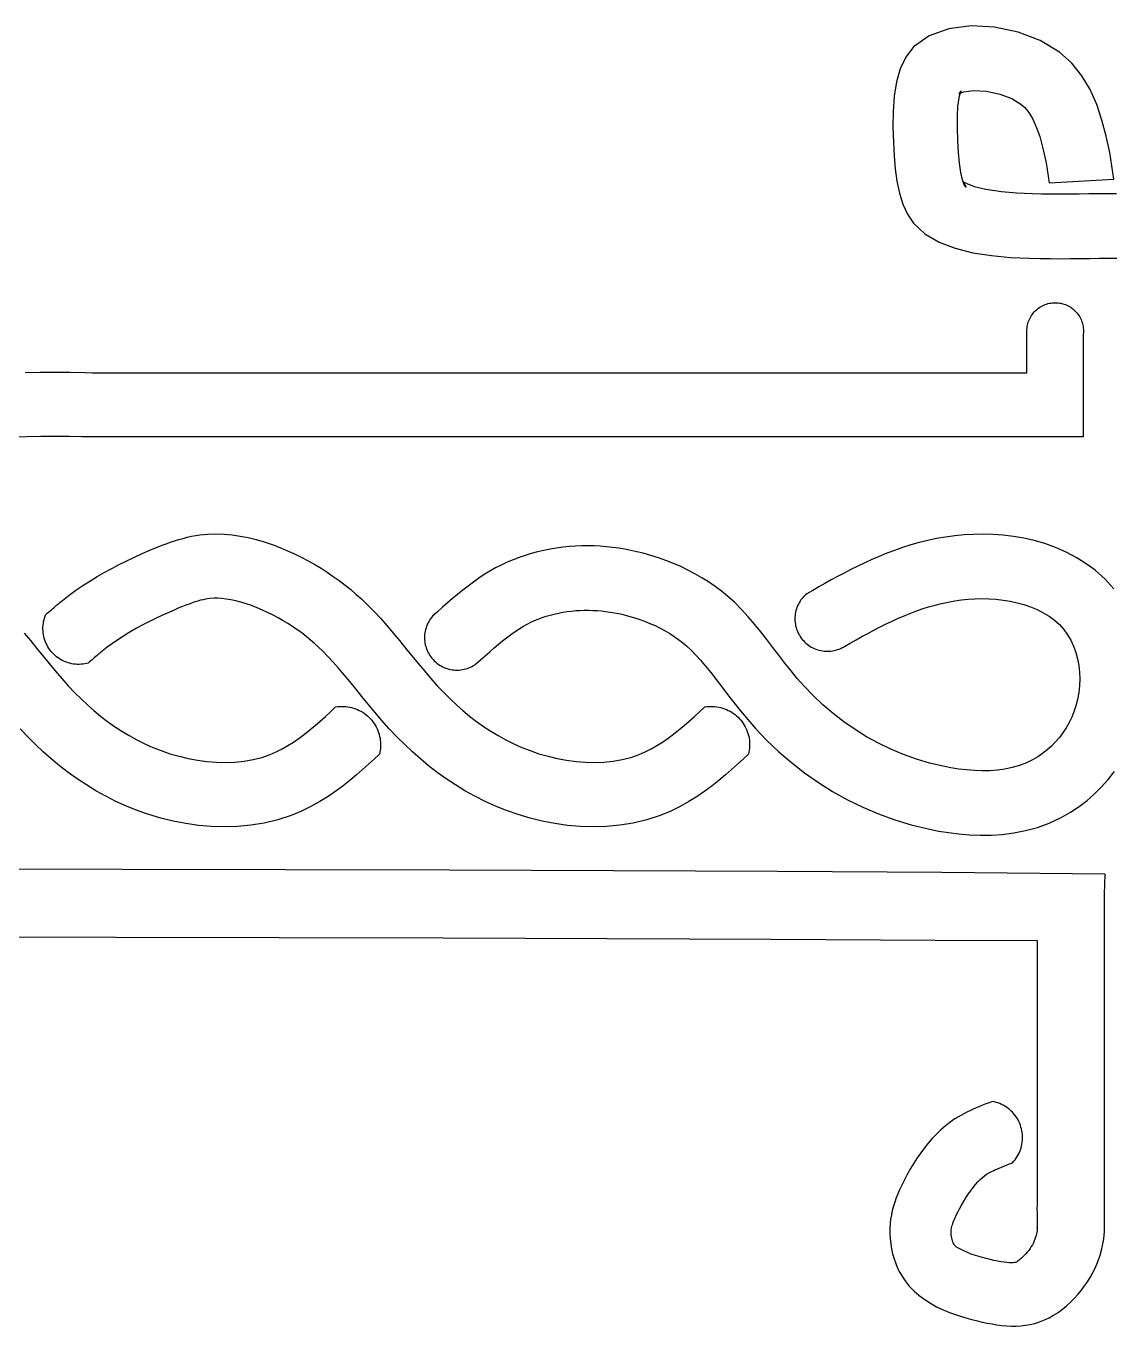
# Model space of a CAD drawing. Extents: x -2.65 to 2.61, y -1.31 to 1.34.
# Drawn here: x 0.895 to 1.738, y -0.5 to 0.509 of the extents above; entities that cross this region are included whole.
import ezdxf

# ---------------------------------------------------------------- set-up
doc = ezdxf.new("R2010")
doc.units = 0
doc.layers.add('2', color=7, linetype='CONTINUOUS')

msp = doc.modelspace()

# ---------------------------------------------------------------- linework, layer by layer
at = {"layer": '2', "color": 7, "linetype": 'CONTINUOUS', "flags": 128}
for points in [[(1.74071, 0.378938), (1.733891, 0.37891), (1.727096, 0.378858), (1.719362, 0.37877), (1.71181, 0.378673), (1.704396, 0.378589), (1.69707, 0.378542), (1.689776, 0.378551), (1.682456, 0.378637), (1.675447, 0.378802), (1.663114, 0.379356), (1.651523, 0.380323), (1.639238, 0.382235), (1.63059, 0.384373), (1.6248, 0.386582), (1.622329, 0.388039), (1.621607, 0.38872), (1.623961, 0.384082), (1.622649, 0.385955), (1.621187, 0.389806), (1.619867, 0.395442), (1.618826, 0.402587), (1.618087, 0.410973), (1.617604, 0.42002), (1.617284, 0.430257), (1.617294, 0.439307), (1.617633, 0.446691), (1.618925, 0.454789), (1.619896, 0.458178), (1.620212, 0.458845), (1.618491, 0.456592), (1.618805, 0.45682), (1.622137, 0.457996), (1.62974, 0.458946), (1.639785, 0.458455), (1.650315, 0.456273), (1.659503, 0.45279), (1.666534, 0.448548), (1.669519, 0.445863), (1.672618, 0.442003), (1.675711, 0.436786), (1.678732, 0.429991), (1.681117, 0.423313), (1.683864, 0.41311), (1.686093, 0.402967), (1.688579, 0.387364), (1.738747, 0.390267), (1.735471, 0.410833), (1.732767, 0.423526), (1.729468, 0.436051), (1.725355, 0.448202), (1.720212, 0.459769), (1.713822, 0.470547), (1.705969, 0.480327), (1.696436, 0.488902), (1.681459, 0.497939), (1.664336, 0.50443), (1.646116, 0.508205), (1.627848, 0.509098), (1.610579, 0.506941), (1.595359, 0.501566), (1.583237, 0.492805), (1.577285, 0.485018), (1.572958, 0.475886), (1.570026, 0.465654), (1.568257, 0.454568), (1.567421, 0.442873), (1.567287, 0.430815), (1.567623, 0.41864), (1.568154, 0.408386), (1.569006, 0.398357), (1.570326, 0.388683), (1.572261, 0.379497), (1.57496, 0.370931), (1.578569, 0.363117), (1.583237, 0.356185), (1.592088, 0.347825), (1.603038, 0.34137), (1.615622, 0.336568), (1.629376, 0.333168), (1.643835, 0.330918), (1.658537, 0.329566), (1.673016, 0.328861), (1.681183, 0.328653), (1.689159, 0.328555), (1.696988, 0.328542), (1.70471, 0.32859), (1.712369, 0.328676), (1.720006, 0.328774), (1.727664, 0.328861), (1.734271, 0.328911), (1.740918, 0.328939)], [(0.893956, 0.240273), (0.905316, 0.24043), (0.916843, 0.2405), (0.928543, 0.240447), (0.940421, 0.240234), (0.945963, 0.240044), (0.945963, 0.240044), (1.671239, 0.240044), (1.671239, 0.273529), (1.67134, 0.274813), (1.671494, 0.275952), (1.671707, 0.277081), (1.671979, 0.278197), (1.672309, 0.279297), (1.672696, 0.280379), (1.673139, 0.281439), (1.673637, 0.282474), (1.674189, 0.283482), (1.674792, 0.284459), (1.675446, 0.285404), (1.676149, 0.286313), (1.676898, 0.287184), (1.677691, 0.288015), (1.678527, 0.288803), (1.679403, 0.289546), (1.680317, 0.290242), (1.681266, 0.29089), (1.682248, 0.291487), (1.683259, 0.292032), (1.684298, 0.292523), (1.68536, 0.292959), (1.686445, 0.293339), (1.687547, 0.293661), (1.688665, 0.293926), (1.689796, 0.294131), (1.690935, 0.294278), (1.692081, 0.294364), (1.693229, 0.29439), (1.694378, 0.294356), (1.695523, 0.294262), (1.696661, 0.294108), (1.69779, 0.293895), (1.698906, 0.293623), (1.700007, 0.293293), (1.701088, 0.292906), (1.702148, 0.292463), (1.703183, 0.291965), (1.704191, 0.291414), (1.705169, 0.29081), (1.706113, 0.290156), (1.707022, 0.289454), (1.707893, 0.288705), (1.708724, 0.287911), (1.709512, 0.287075), (1.710255, 0.286199), (1.710952, 0.285285), (1.711599, 0.284336), (1.712196, 0.283355), (1.712741, 0.282343), (1.713232, 0.281305), (1.713668, 0.280242), (1.714048, 0.279158), (1.714371, 0.278055), (1.714635, 0.276937), (1.714841, 0.275807), (1.714987, 0.274667), (1.715073, 0.273522), (1.715099, 0.272373), (1.715065, 0.271225), (1.714972, 0.27008), (1.714818, 0.268941), (1.714818, 0.190277), (0.937647, 0.190277), (0.928306, 0.190448), (0.917142, 0.190501), (0.906002, 0.190434), (0.894881, 0.190282), (0.883772, 0.190076)], [(1.738783, 0.072221), (1.731788, 0.079973), (1.724206, 0.086788), (1.718071, 0.091317), (1.709913, 0.09652), (1.701643, 0.100876), (1.693342, 0.104479), (1.685067, 0.107417), (1.676851, 0.109771), (1.66872, 0.111606), (1.66069, 0.112979), (1.652776, 0.113935), (1.644988, 0.11451), (1.637383, 0.114733), (1.629893, 0.11463), (1.622516, 0.114218), (1.615265, 0.113517), (1.608149, 0.112545), (1.601176, 0.111325), (1.594351, 0.109876), (1.587678, 0.108219), (1.581158, 0.106375), (1.574792, 0.104364), (1.568579, 0.102206), (1.562516, 0.099918), (1.556649, 0.097539), (1.550929, 0.095071), (1.545349, 0.092528), (1.539902, 0.089925), (1.534582, 0.087277), (1.529384, 0.084598), (1.5243, 0.081899), (1.519327, 0.079195), (1.514457, 0.076497), (1.509686, 0.073816), (1.505008, 0.071163), (1.50042, 0.068548), (1.50042, 0.068548), (1.499422, 0.067686), (1.498471, 0.066774), (1.497569, 0.065812), (1.496719, 0.064805), (1.495922, 0.063755), (1.495182, 0.062665), (1.494499, 0.061537), (1.493877, 0.060375), (1.493316, 0.059182), (1.492819, 0.057961), (1.492386, 0.056716), (1.492018, 0.05545), (1.491718, 0.054167), (1.491485, 0.052869), (1.49132, 0.051562), (1.491224, 0.050247), (1.491197, 0.048929), (1.491239, 0.047612), (1.49135, 0.046298), (1.491529, 0.044992), (1.491777, 0.043697), (1.492092, 0.042417), (1.492473, 0.041156), (1.49292, 0.039916), (1.493431, 0.038701), (1.494005, 0.037514), (1.494641, 0.036359), (1.495336, 0.035239), (1.496089, 0.034157), (1.496897, 0.033116), (1.497759, 0.032118), (1.498671, 0.031167), (1.499633, 0.030265), (1.50064, 0.029415), (1.50169, 0.028618), (1.502781, 0.027878), (1.503908, 0.027195), (1.50507, 0.026573), (1.506263, 0.026012), (1.507484, 0.025515), (1.508729, 0.025082), (1.509995, 0.024714), (1.511278, 0.024414), (1.512576, 0.024181), (1.513884, 0.024016), (1.515198, 0.02392), (1.516516, 0.023893), (1.517834, 0.023935), (1.519147, 0.024046), (1.520453, 0.024225), (1.521748, 0.024473), (1.523028, 0.024788), (1.524289, 0.025169), (1.525529, 0.025616), (1.526744, 0.026127), (1.527931, 0.026702), (1.528804, 0.027175), (1.52968, 0.027674), (1.534187, 0.030231), (1.538702, 0.032769), (1.543228, 0.035278), (1.547769, 0.037749), (1.552329, 0.040173), (1.556911, 0.04254), (1.561519, 0.04484), (1.566157, 0.047064), (1.570829, 0.049202), (1.575539, 0.051245), (1.580289, 0.053184), (1.585128, 0.055024), (1.590013, 0.056737), (1.594945, 0.058313), (1.599927, 0.059742), (1.604957, 0.061014), (1.610039, 0.062117), (1.615172, 0.063041), (1.620357, 0.063777), (1.625596, 0.064313), (1.630889, 0.06464), (1.636237, 0.064746), (1.641642, 0.064622), (1.647145, 0.064253), (1.652665, 0.063627), (1.658162, 0.062733), (1.663595, 0.06156), (1.668924, 0.060095), (1.674107, 0.058326), (1.679105, 0.056244), (1.683875, 0.053835), (1.688378, 0.051088), (1.692573, 0.047992), (1.696418, 0.044535), (1.699874, 0.040705), (1.702775, 0.036706), (1.705285, 0.032398), (1.707408, 0.027824), (1.709142, 0.023024), (1.710491, 0.01804), (1.711455, 0.012912), (1.712036, 0.007681), (1.712235, 0.00239), (1.712053, -0.002922), (1.711491, -0.008213), (1.710551, -0.013442), (1.709233, -0.018567), (1.707751, -0.023), (1.705988, -0.027305), (1.703956, -0.031467), (1.701671, -0.035473), (1.699146, -0.039308), (1.696396, -0.042957), (1.693435, -0.046407), (1.690276, -0.049643), (1.686936, -0.052651), (1.683426, -0.055417), (1.679762, -0.057925), (1.675957, -0.060162), (1.670777, -0.062672), (1.665404, -0.064716), (1.659861, -0.066322), (1.654173, -0.067515), (1.648363, -0.068322), (1.642455, -0.068769), (1.636473, -0.068882), (1.630441, -0.068688), (1.624382, -0.068213), (1.618321, -0.067483), (1.612281, -0.066523), (1.606286, -0.065362), (1.59574, -0.062841), (1.585427, -0.059776), (1.575362, -0.056181), (1.565557, -0.052077), (1.556027, -0.047479), (1.546784, -0.042407), (1.537844, -0.036876), (1.529218, -0.030905), (1.520922, -0.024511), (1.512967, -0.017712), (1.505369, -0.010526), (1.498139, -0.002969), (1.493078, 0.002786), (1.488179, 0.008688), (1.483401, 0.014697), (1.478702, 0.020771), (1.47404, 0.026867), (1.469371, 0.032945), (1.464655, 0.038964), (1.459847, 0.04488), (1.454907, 0.050654), (1.449792, 0.056243), (1.444459, 0.061606), (1.438867, 0.066702), (1.434164, 0.070577), (1.429279, 0.074252), (1.424225, 0.077727), (1.419017, 0.081003), (1.413666, 0.084078), (1.408187, 0.086952), (1.402593, 0.089626), (1.396897, 0.092099), (1.391111, 0.094371), (1.38525, 0.096441), (1.379327, 0.098311), (1.373355, 0.099978), (1.368661, 0.10114), (1.363947, 0.102177), (1.359215, 0.103086), (1.354467, 0.103865), (1.349706, 0.104513), (1.344933, 0.105027), (1.34015, 0.105404), (1.33536, 0.105644), (1.330564, 0.105743), (1.325764, 0.1057), (1.320963, 0.105512), (1.316162, 0.105177), (1.311186, 0.104673), (1.306221, 0.104009), (1.301276, 0.103185), (1.296357, 0.102201), (1.291474, 0.101056), (1.286634, 0.09975), (1.281846, 0.098284), (1.277118, 0.096657), (1.272458, 0.094869), (1.267875, 0.09292), (1.263376, 0.09081), (1.258969, 0.088539), (1.254518, 0.086025), (1.250165, 0.083353), (1.245902, 0.080537), (1.24172, 0.077592), (1.23761, 0.074532), (1.233563, 0.071372), (1.229569, 0.068126), (1.22562, 0.064807), (1.221708, 0.061432), (1.217822, 0.058013), (1.213954, 0.054566), (1.210095, 0.051104), (1.209249, 0.050093), (1.208457, 0.04904), (1.207722, 0.047947), (1.207044, 0.046816), (1.206427, 0.045652), (1.205872, 0.044457), (1.20538, 0.043235), (1.204952, 0.041988), (1.20459, 0.040721), (1.204295, 0.039437), (1.204068, 0.038139), (1.203909, 0.036831), (1.203819, 0.035516), (1.203797, 0.034198), (1.203845, 0.032881), (1.203961, 0.031569), (1.204146, 0.030264), (1.204399, 0.028971), (1.204719, 0.027692), (1.205106, 0.026433), (1.205558, 0.025195), (1.206075, 0.023983), (1.206654, 0.022799), (1.207294, 0.021647), (1.207994, 0.02053), (1.208751, 0.019452), (1.209563, 0.018414), (1.210429, 0.017421), (1.211346, 0.016474), (1.21231, 0.015576), (1.213321, 0.014731), (1.214374, 0.013939), (1.215468, 0.013203), (1.216598, 0.012526), (1.217762, 0.011908), (1.218957, 0.011353), (1.22018, 0.010861), (1.221426, 0.010433), (1.222693, 0.010072), (1.223978, 0.009777), (1.225276, 0.009549), (1.226584, 0.00939), (1.227898, 0.0093), (1.229216, 0.009278), (1.230533, 0.009326), (1.231845, 0.009442), (1.23315, 0.009627), (1.234443, 0.00988), (1.235722, 0.010201), (1.236981, 0.010587), (1.238219, 0.01104), (1.239432, 0.011556), (1.240615, 0.012135), (1.241767, 0.012775), (1.242884, 0.013475), (1.243483, 0.013885), (1.247222, 0.01724), (1.250849, 0.020473), (1.254369, 0.023573), (1.257788, 0.026528), (1.261108, 0.029328), (1.264334, 0.031962), (1.267467, 0.034425), (1.270508, 0.036711), (1.27346, 0.038817), (1.277723, 0.041633), (1.280678, 0.043414), (1.28356, 0.045004), (1.286281, 0.046366), (1.289104, 0.047651), (1.292022, 0.048855), (1.295029, 0.049975), (1.298116, 0.051005), (1.301275, 0.051942), (1.304497, 0.052781), (1.307771, 0.053521), (1.31109, 0.054158), (1.314441, 0.05469), (1.317814, 0.055115), (1.321199, 0.055432), (1.324438, 0.055633), (1.327719, 0.055738), (1.331015, 0.055745), (1.334327, 0.055654), (1.337654, 0.055467), (1.340998, 0.055182), (1.344356, 0.0548), (1.347729, 0.054322), (1.351114, 0.053747), (1.354512, 0.053075), (1.357921, 0.052307), (1.361338, 0.051443), (1.365882, 0.050152), (1.370204, 0.048759), (1.374456, 0.047226), (1.378621, 0.045559), (1.382682, 0.043762), (1.386626, 0.04184), (1.390437, 0.039801), (1.394102, 0.037652), (1.397609, 0.035401), (1.400946, 0.033054), (1.404103, 0.030622), (1.407074, 0.028112), (1.410784, 0.024647), (1.414336, 0.020989), (1.418023, 0.016897), (1.421856, 0.012374), (1.425849, 0.007434), (1.430018, 0.002102), (1.434387, -0.003589), (1.438986, -0.009604), (1.443855, -0.015899), (1.449042, -0.022429), (1.454601, -0.029145), (1.460596, -0.035991), (1.469239, -0.04509), (1.478611, -0.054039), (1.488435, -0.062519), (1.498698, -0.070509), (1.509385, -0.077987), (1.52048, -0.084928), (1.531968, -0.091311), (1.543832, -0.097111), (1.556053, -0.102303), (1.568613, -0.106864), (1.581491, -0.110768), (1.594665, -0.113992), (1.602768, -0.11561), (1.610479, -0.116864), (1.6184, -0.117854), (1.62653, -0.118535), (1.634865, -0.118857), (1.643403, -0.11876), (1.652136, -0.118179), (1.661052, -0.117039), (1.670126, -0.115256), (1.679316, -0.112741), (1.688557, -0.109404), (1.697754, -0.105161), (1.705108, -0.101025), (1.711671, -0.096674), (1.71788, -0.091925), (1.723731, -0.086803), (1.729218, -0.081329), (1.734336, -0.075523), (1.739078, -0.069398)], [(0.89316, 0.038025), (0.898005, 0.032167), (0.90281, 0.026265), (0.907607, 0.020349), (0.912428, 0.014451), (0.917303, 0.0086), (0.922264, 0.002828), (0.927341, -0.002835), (0.932566, -0.008357), (0.937322, -0.013093), (0.942219, -0.017684), (0.947259, -0.02212), (0.952443, -0.02639), (0.957773, -0.030481), (0.963252, -0.034384), (0.968881, -0.038086), (0.974661, -0.041577), (0.980594, -0.044845), (0.986683, -0.047879), (0.992928, -0.050668), (0.999333, -0.053201), (1.006249, -0.055579), (1.013309, -0.057639), (1.020477, -0.05936), (1.027717, -0.060722), (1.034995, -0.061704), (1.042275, -0.062285), (1.049523, -0.062444), (1.056702, -0.062161), (1.063779, -0.061415), (1.070717, -0.060185), (1.077481, -0.05845), (1.084037, -0.05619), (1.088742, -0.054171), (1.093325, -0.051877), (1.097796, -0.049333), (1.102167, -0.046564), (1.106449, -0.043595), (1.110653, -0.040452), (1.114789, -0.037159), (1.11887, -0.033741), (1.122906, -0.030223), (1.126909, -0.02663), (1.13089, -0.022987), (1.134859, -0.019319), (1.136413, -0.019094), (1.137967, -0.018952), (1.139526, -0.018891), (1.141087, -0.018912), (1.142644, -0.019015), (1.144193, -0.019199), (1.145731, -0.019464), (1.147253, -0.019809), (1.148755, -0.020233), (1.150232, -0.020735), (1.151681, -0.021314), (1.153098, -0.021967), (1.154479, -0.022694), (1.15582, -0.023493), (1.157117, -0.02436), (1.158367, -0.025294), (1.159566, -0.026293), (1.160712, -0.027352), (1.1618, -0.02847), (1.162829, -0.029644), (1.163794, -0.03087), (1.164694, -0.032144), (1.165527, -0.033464), (1.166289, -0.034826), (1.166978, -0.036226), (1.167594, -0.03766), (1.168133, -0.039124), (1.168596, -0.040615), (1.168979, -0.042127), (1.169283, -0.043658), (1.169506, -0.045202), (1.169649, -0.046756), (1.169709, -0.048315), (1.169688, -0.049876), (1.169586, -0.051433), (1.169402, -0.052982), (1.169137, -0.05452), (1.168792, -0.056042), (1.164646, -0.059872), (1.160308, -0.063839), (1.155759, -0.067915), (1.150975, -0.072072), (1.145931, -0.076276), (1.140596, -0.080495), (1.134937, -0.084686), (1.128923, -0.088802), (1.122522, -0.092791), (1.115708, -0.096587), (1.108462, -0.100118), (1.100332, -0.103461), (1.0899, -0.106883), (1.079445, -0.109417), (1.069022, -0.111139), (1.058672, -0.112122), (1.048424, -0.112432), (1.038298, -0.112126), (1.02831, -0.111255), (1.018474, -0.10986), (1.008801, -0.107978), (0.999304, -0.105637), (0.989994, -0.102862), (0.980946, -0.099697), (0.972541, -0.096323), (0.964382, -0.09263), (0.956472, -0.088641), (0.948812, -0.084377), (0.941403, -0.079859), (0.934243, -0.075108), (0.927329, -0.070144), (0.920657, -0.064986), (0.914223, -0.059652), (0.90802, -0.054159), (0.902043, -0.048524), (0.896245, -0.04272), (0.890114, -0.036213)], [(0.836946, -0.197765), (0.963955, -0.197846), (1.091045, -0.198099), (1.218203, -0.198495), (1.345418, -0.199005), (1.472679, -0.199601), (1.599974, -0.200255), (1.679105, -0.200679), (1.679107, -0.209993), (1.67911, -0.224779), (1.679112, -0.239564), (1.679113, -0.254349), (1.679112, -0.269132), (1.679109, -0.283915), (1.679104, -0.298697), (1.679097, -0.313478), (1.679088, -0.328262), (1.679085, -0.332293), (1.679082, -0.336325), (1.679079, -0.34036), (1.679077, -0.344397), (1.679074, -0.348436), (1.679073, -0.352477), (1.679073, -0.35652), (1.679073, -0.360566), (1.679075, -0.364613), (1.679077, -0.368663), (1.679082, -0.372715), (1.679088, -0.376762), (1.679091, -0.378539), (1.679095, -0.380311), (1.679098, -0.382076), (1.679101, -0.383836), (1.679103, -0.385589), (1.679105, -0.387336), (1.679106, -0.389077), (1.679106, -0.390811), (1.679104, -0.392539), (1.679101, -0.394261), (1.679096, -0.395977), (1.679089, -0.397697), (1.679081, -0.399119), (1.679073, -0.400563), (1.679064, -0.40203), (1.679056, -0.40352), (1.679049, -0.405032), (1.679044, -0.406568), (1.679041, -0.408126), (1.679042, -0.409708), (1.679047, -0.411312), (1.679057, -0.412939), (1.679073, -0.41459), (1.679095, -0.416211), (1.679113, -0.417257), (1.679131, -0.418234), (1.679148, -0.419142), (1.679162, -0.41998), (1.679174, -0.420749), (1.679182, -0.421448), (1.679187, -0.422077), (1.679188, -0.422636), (1.679185, -0.423125), (1.679181, -0.423544), (1.679174, -0.423892), (1.679231, -0.423196), (1.679214, -0.42434), (1.679126, -0.425539), (1.678962, -0.426793), (1.678719, -0.428098), (1.678392, -0.429448), (1.677979, -0.430838), (1.677478, -0.43226), (1.676887, -0.433708), (1.676206, -0.435171), (1.675436, -0.436643), (1.674579, -0.438114), (1.673684, -0.439513), (1.672614, -0.441028), (1.671495, -0.442469), (1.670351, -0.443814), (1.669207, -0.445044), (1.668091, -0.446141), (1.667034, -0.447094), (1.666065, -0.447897), (1.665218, -0.448548), (1.664521, -0.449055), (1.664, -0.44943), (1.663677, -0.449697), (1.66335, -0.449934), (1.66304, -0.450119), (1.66249, -0.450308), (1.661674, -0.450476), (1.660577, -0.450598), (1.659197, -0.450651), (1.65754, -0.450617), (1.655617, -0.450482), (1.653444, -0.450237), (1.651036, -0.449877), (1.648411, -0.449401), (1.645583, -0.448814), (1.642806, -0.44818), (1.638685, -0.44715), (1.63482, -0.446078), (1.631253, -0.444973), (1.628028, -0.443853), (1.625183, -0.442746), (1.62275, -0.441684), (1.620749, -0.440712), (1.619179, -0.439874), (1.618017, -0.439216), (1.617208, -0.438767), (1.616669, -0.43853), (1.615869, -0.437813), (1.615541, -0.437532), (1.615145, -0.437055), (1.614714, -0.436397), (1.614275, -0.435579), (1.613853, -0.434628), (1.613468, -0.433573), (1.613134, -0.432449), (1.612861, -0.431289), (1.612654, -0.43013), (1.612513, -0.42901), (1.612515, -0.42509), (1.612657, -0.42408), (1.61281, -0.423415), (1.61302, -0.422532), (1.613292, -0.421537), (1.613638, -0.420414), (1.614071, -0.419155), (1.6146, -0.417755), (1.615235, -0.416213), (1.615982, -0.414531), (1.616846, -0.412713), (1.617827, -0.410764), (1.618925, -0.408689), (1.620138, -0.406494), (1.622024, -0.403236), (1.623879, -0.400222), (1.625749, -0.397371), (1.627627, -0.3947), (1.629501, -0.392224), (1.631361, -0.389955), (1.633193, -0.387906), (1.634983, -0.386083), (1.636717, -0.38449), (1.638382, -0.383125), (1.639967, -0.381982), (1.641465, -0.381048), (1.641749, -0.380935), (1.642675, -0.380427), (1.643748, -0.379868), (1.644974, -0.379263), (1.646353, -0.378613), (1.647885, -0.377924), (1.649568, -0.377197), (1.651401, -0.376433), (1.653379, -0.375631), (1.655498, -0.374791), (1.657755, -0.37391), (1.660145, -0.372983), (1.661086, -0.371901), (1.662019, -0.370738), (1.66289, -0.369528), (1.663697, -0.368274), (1.664437, -0.366979), (1.665108, -0.365648), (1.665709, -0.364283), (1.666237, -0.362888), (1.666692, -0.361468), (1.667072, -0.360026), (1.667375, -0.358566), (1.667602, -0.357093), (1.667752, -0.355609), (1.667823, -0.354119), (1.667817, -0.352628), (1.667732, -0.35114), (1.66757, -0.349657), (1.66733, -0.348185), (1.667014, -0.346728), (1.666622, -0.34529), (1.666155, -0.343873), (1.665615, -0.342484), (1.665002, -0.341124), (1.664319, -0.339798), (1.663568, -0.33851), (1.662751, -0.337263), (1.661869, -0.336061), (1.660926, -0.334906), (1.659923, -0.333802), (1.658864, -0.332752), (1.657752, -0.331759), (1.656589, -0.330826), (1.655379, -0.329955), (1.654125, -0.329148), (1.65283, -0.328408), (1.651498, -0.327737), (1.650134, -0.327136), (1.648739, -0.326608), (1.647319, -0.326153), (1.645877, -0.325773), (1.644409, -0.325468), (1.64189, -0.326445), (1.639375, -0.327428), (1.636869, -0.328423), (1.634375, -0.329438), (1.631898, -0.330479), (1.629443, -0.331551), (1.627012, -0.332661), (1.624611, -0.333817), (1.622244, -0.335023), (1.619914, -0.336287), (1.617627, -0.337614), (1.615386, -0.339012), (1.61157, -0.341647), (1.607907, -0.344503), (1.60439, -0.347562), (1.601015, -0.350808), (1.597779, -0.354226), (1.594676, -0.357799), (1.591703, -0.36151), (1.588855, -0.365344), (1.586127, -0.369284), (1.583516, -0.373314), (1.581016, -0.377418), (1.578623, -0.381579), (1.576946, -0.384641), (1.575334, -0.387726), (1.573798, -0.390837), (1.572347, -0.393975), (1.570993, -0.397143), (1.569745, -0.400341), (1.568614, -0.403571), (1.567611, -0.406836), (1.566746, -0.410138), (1.566028, -0.413477), (1.565469, -0.416856), (1.565079, -0.420276), (1.564853, -0.424161), (1.56485, -0.428081), (1.56507, -0.432014), (1.565508, -0.435943), (1.566165, -0.439846), (1.567037, -0.443704), (1.568123, -0.447496), (1.569421, -0.451203), (1.570928, -0.454805), (1.572643, -0.458281), (1.574564, -0.461612), (1.576688, -0.464778), (1.57998, -0.468889), (1.583632, -0.472658), (1.58761, -0.476106), (1.591883, -0.47925), (1.596419, -0.48211), (1.601184, -0.484704), (1.606148, -0.487051), (1.611277, -0.48917), (1.616539, -0.491079), (1.621901, -0.492797), (1.627332, -0.494343), (1.6328, -0.495736), (1.636605, -0.49662), (1.640408, -0.497424), (1.644203, -0.498132), (1.647987, -0.498729), (1.651755, -0.4992), (1.655502, -0.499529), (1.659224, -0.499702), (1.662917, -0.499702), (1.666575, -0.499514), (1.670195, -0.499123), (1.673772, -0.498514), (1.677301, -0.497671), (1.681074, -0.496479), (1.684777, -0.49501), (1.688401, -0.49328), (1.691937, -0.491305), (1.695376, -0.489102), (1.69871, -0.486686), (1.701929, -0.484074), (1.705025, -0.481283), (1.707989, -0.478329), (1.710811, -0.475227), (1.713484, -0.471995), (1.715999, -0.468648), (1.718201, -0.465425), (1.720252, -0.462122), (1.722147, -0.458745), (1.723881, -0.455302), (1.72545, -0.451797), (1.72685, -0.448237), (1.728075, -0.444629), (1.729121, -0.440979), (1.729984, -0.437293), (1.730659, -0.433577), (1.731141, -0.429837), (1.731426, -0.426081), (1.731467, -0.425116), (1.731496, -0.42415), (1.731514, -0.423183), (1.731524, -0.422217), (1.731525, -0.421249), (1.73152, -0.420281), (1.731509, -0.419313), (1.731495, -0.418345), (1.731478, -0.417377), (1.73146, -0.416408), (1.731442, -0.41544), (1.731426, -0.414472), (1.731406, -0.41302), (1.731393, -0.411568), (1.731384, -0.410116), (1.73138, -0.408665), (1.731379, -0.407214), (1.731382, -0.405763), (1.731387, -0.404312), (1.731394, -0.402861), (1.731402, -0.40141), (1.73141, -0.399959), (1.731418, -0.398509), (1.731426, -0.397058), (1.731433, -0.395285), (1.731438, -0.393511), (1.731442, -0.391738), (1.731443, -0.389964), (1.731444, -0.388191), (1.731443, -0.386417), (1.731441, -0.384643), (1.731439, -0.38287), (1.731436, -0.381096), (1.731433, -0.379322), (1.731429, -0.377548), (1.731426, -0.375775), (1.73142, -0.371743), (1.731415, -0.367712), (1.731412, -0.363681), (1.731411, -0.35965), (1.73141, -0.355619), (1.731411, -0.351588), (1.731412, -0.347557), (1.731415, -0.343526), (1.731417, -0.339495), (1.73142, -0.335465), (1.731423, -0.331434), (1.731426, -0.327403), (1.731435, -0.312614), (1.731442, -0.297824), (1.731447, -0.283035), (1.73145, -0.268245), (1.731451, -0.253456), (1.73145, -0.238666), (1.731448, -0.223876), (1.731445, -0.209086), (1.731441, -0.194296), (1.731436, -0.179506), (1.731431, -0.164717), (1.731935, -0.149177), (1.605116, -0.147745), (1.477799, -0.147091), (1.350504, -0.146495), (1.223244, -0.145985), (1.09603, -0.145589), (0.968873, -0.145336), (0.841784, -0.145255)]]:
    msp.add_lwpolyline(points, dxfattribs=at).dxf.unprotected_set("ltscale", 0)
msp.add_lwpolyline([(0.910006, 0.05243), (0.911074, 0.053359), (0.912143, 0.054287), (0.913212, 0.055214), (0.914284, 0.056139), (0.915357, 0.057061), (0.916432, 0.057981), (0.91751, 0.058896), (0.918592, 0.059807), (0.919677, 0.060712), (0.920767, 0.061612), (0.921861, 0.062505), (0.922961, 0.063392), (0.928094, 0.067373), (0.933342, 0.071197), (0.938699, 0.07487), (0.944157, 0.078399), (0.94971, 0.081791), (0.955352, 0.085052), (0.961078, 0.088189), (0.966879, 0.09121), (0.972751, 0.09412), (0.978687, 0.096926), (0.98468, 0.099636), (0.990724, 0.102256), (0.993888, 0.103584), (0.997065, 0.104882), (1.000255, 0.106139), (1.003457, 0.107348), (1.006674, 0.108499), (1.009903, 0.109584), (1.013147, 0.110594), (1.016405, 0.11152), (1.019678, 0.112354), (1.022966, 0.113087), (1.026269, 0.11371), (1.029588, 0.114214), (1.035768, 0.114818), (1.041989, 0.11501), (1.048237, 0.114812), (1.054496, 0.114247), (1.060754, 0.113337), (1.066996, 0.112107), (1.073209, 0.110578), (1.079377, 0.108775), (1.085487, 0.106719), (1.091526, 0.104433), (1.097478, 0.101942), (1.10333, 0.099266), (1.108523, 0.096707), (1.113621, 0.094018), (1.118624, 0.091202), (1.12353, 0.08826), (1.128337, 0.085194), (1.133045, 0.082005), (1.137652, 0.078696), (1.142158, 0.075268), (1.14656, 0.071723), (1.150858, 0.068062), (1.15505, 0.064288), (1.159135, 0.060402), (1.164445, 0.055028), (1.169592, 0.049486), (1.174606, 0.043808), (1.17952, 0.038025), (1.184364, 0.032167), (1.18917, 0.026265), (1.193967, 0.020349), (1.198788, 0.014451), (1.203663, 0.0086), (1.208624, 0.002828), (1.213701, -0.002835), (1.218926, -0.008357), (1.223682, -0.013093), (1.228579, -0.017684), (1.233619, -0.02212), (1.238803, -0.02639), (1.244133, -0.030481), (1.249612, -0.034384), (1.25524, -0.038086), (1.26102, -0.041577), (1.266954, -0.044845), (1.273043, -0.047879), (1.279288, -0.050668), (1.285693, -0.053201), (1.292609, -0.055579), (1.299669, -0.057639), (1.306837, -0.05936), (1.314077, -0.060722), (1.321355, -0.061704), (1.328635, -0.062285), (1.335883, -0.062444), (1.343062, -0.062161), (1.350138, -0.061415), (1.357076, -0.060185), (1.363841, -0.05845), (1.370397, -0.05619), (1.375102, -0.054171), (1.379685, -0.051877), (1.384156, -0.049333), (1.388527, -0.046564), (1.392809, -0.043595), (1.397012, -0.040452), (1.401149, -0.037159), (1.40523, -0.033741), (1.409266, -0.030223), (1.413269, -0.02663), (1.41725, -0.022987), (1.421219, -0.019319), (1.422773, -0.019094), (1.424327, -0.018952), (1.425886, -0.018891), (1.427447, -0.018912), (1.429004, -0.019015), (1.430553, -0.019199), (1.432091, -0.019464), (1.433613, -0.019809), (1.435115, -0.020233), (1.436592, -0.020735), (1.438041, -0.021314), (1.439458, -0.021967), (1.440839, -0.022694), (1.44218, -0.023493), (1.443477, -0.02436), (1.444727, -0.025294), (1.445926, -0.026293), (1.447072, -0.027352), (1.44816, -0.02847), (1.449189, -0.029644), (1.450154, -0.03087), (1.451054, -0.032144), (1.451887, -0.033464), (1.452649, -0.034826), (1.453338, -0.036226), (1.453954, -0.03766), (1.454493, -0.039124), (1.454955, -0.040615), (1.455339, -0.042127), (1.455643, -0.043658), (1.455866, -0.045202), (1.456008, -0.046756), (1.456069, -0.048315), (1.456048, -0.049876), (1.455946, -0.051433), (1.455762, -0.052982), (1.455497, -0.05452), (1.455152, -0.056042), (1.451006, -0.059872), (1.446668, -0.063839), (1.442118, -0.067915), (1.437335, -0.072072), (1.432291, -0.076276), (1.426955, -0.080495), (1.421297, -0.084686), (1.415283, -0.088802), (1.408882, -0.092791), (1.402068, -0.096587), (1.394822, -0.100118), (1.386692, -0.103461), (1.37626, -0.106883), (1.365804, -0.109417), (1.355381, -0.111139), (1.345032, -0.112122), (1.334784, -0.112432), (1.324658, -0.112126), (1.31467, -0.111255), (1.304834, -0.10986), (1.295161, -0.107978), (1.285663, -0.105637), (1.276354, -0.102862), (1.267306, -0.099697), (1.258901, -0.096323), (1.250742, -0.09263), (1.242832, -0.088641), (1.235172, -0.084377), (1.227763, -0.079859), (1.220603, -0.075108), (1.213689, -0.070144), (1.207017, -0.064986), (1.200583, -0.059652), (1.19438, -0.054159), (1.188403, -0.048524), (1.182605, -0.04272), (1.176474, -0.036213), (1.170704, -0.029762), (1.165251, -0.023408), (1.160073, -0.017191), (1.155132, -0.011145), (1.150395, -0.005303), (1.145832, 0.000304), (1.141417, 0.00565), (1.137131, 0.010709), (1.132956, 0.01546), (1.128876, 0.019887), (1.124675, 0.024174), (1.121596, 0.027129), (1.118437, 0.029998), (1.115199, 0.032781), (1.111881, 0.035477), (1.108484, 0.038086), (1.105007, 0.040607), (1.10145, 0.043039), (1.097813, 0.045381), (1.094096, 0.047632), (1.090298, 0.049791), (1.08642, 0.051858), (1.082542, 0.053793), (1.07817, 0.05582), (1.073827, 0.057671), (1.069542, 0.059329), (1.065344, 0.060784), (1.061263, 0.062026), (1.057327, 0.063051), (1.053565, 0.063857), (1.05, 0.064449), (1.04665, 0.064837), (1.043528, 0.065034), (1.040635, 0.065056), (1.037102, 0.064782), (1.035537, 0.064576), (1.033844, 0.064284), (1.032024, 0.063902), (1.030079, 0.063426), (1.028011, 0.062854), (1.025824, 0.062186), (1.023522, 0.061423), (1.02111, 0.060567), (1.01859, 0.059622), (1.015968, 0.058593), (1.013244, 0.057483), (1.010608, 0.05638), (1.00528, 0.054077), (1.00006, 0.051725), (0.994955, 0.04932), (0.989968, 0.04686), (0.985106, 0.044342), (0.980373, 0.041762), (0.97473, 0.038501), (0.970218, 0.035728), (0.965847, 0.032882), (0.96162, 0.029961), (0.957538, 0.026962), (0.953602, 0.023881), (0.953237, 0.023576), (0.952385, 0.022879), (0.951515, 0.022159), (0.950625, 0.021416), (0.949717, 0.020651), (0.94879, 0.019863), (0.947844, 0.019054), (0.946878, 0.018223), (0.945893, 0.017372), (0.944887, 0.016501), (0.943861, 0.015609), (0.942814, 0.014699), (0.941616, 0.0144), (0.940191, 0.014117), (0.938753, 0.013909), (0.937306, 0.013777), (0.935854, 0.01372), (0.934402, 0.013739), (0.932952, 0.013835), (0.931509, 0.014006), (0.930077, 0.014253), (0.928661, 0.014574), (0.927262, 0.014968), (0.925887, 0.015436), (0.924537, 0.015975), (0.923218, 0.016583), (0.921933, 0.01726), (0.920684, 0.018003), (0.919477, 0.018811), (0.918313, 0.01968), (0.917196, 0.02061), (0.916129, 0.021596), (0.915116, 0.022637), (0.914158, 0.02373), (0.913259, 0.024871), (0.912421, 0.026058), (0.911646, 0.027287), (0.910937, 0.028554), (0.910295, 0.029858), (0.909721, 0.031193), (0.909219, 0.032556), (0.908789, 0.033944), (0.908431, 0.035352), (0.908148, 0.036777), (0.90794, 0.038215), (0.907808, 0.039661), (0.907751, 0.041113), (0.907771, 0.042566), (0.907866, 0.044016), (0.908037, 0.045458), (0.908284, 0.04689), (0.908605, 0.048307), (0.909, 0.049705), (0.909467, 0.051081), (0.910006, 0.05243)], close=True, dxfattribs=at).dxf.unprotected_set("ltscale", 0)

doc.saveas('drawing.dxf')
